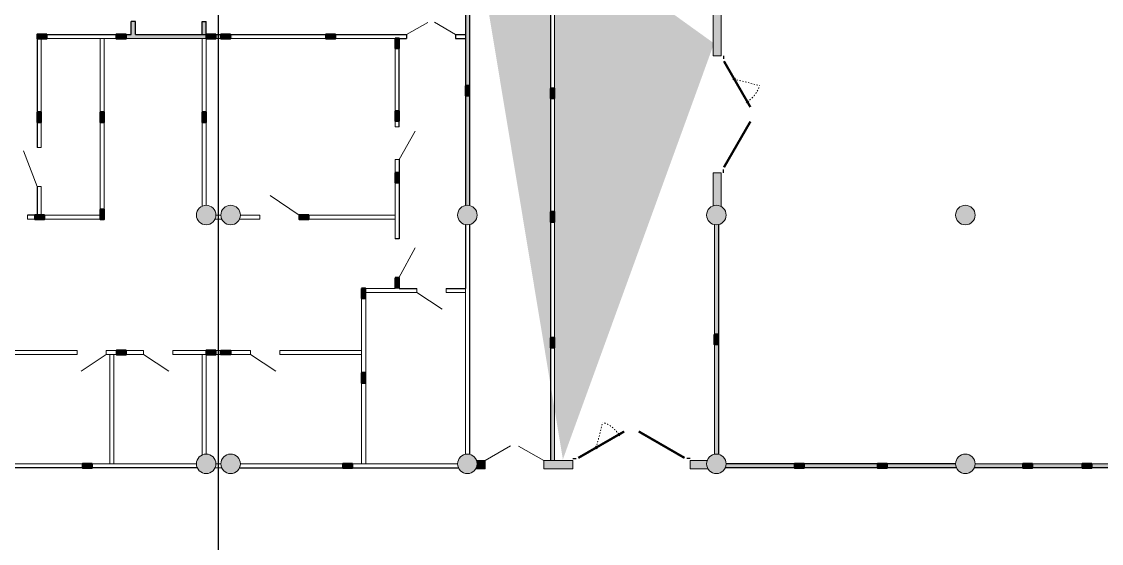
# Model space of a CAD drawing. Header units: millimetres. Extents: x 72919 to 485785, y -53256 to 338519.
# Drawn here: x 223439 to 256615, y 214508 to 230555 of the extents above; entities that cross this region are included whole.
import ezdxf

# ---------------------------------------------------------------- set-up
doc = ezdxf.new("R2010")
doc.units = ezdxf.units.MM
doc.linetypes.add('ACAD_ISO03W100', pattern=[30, 12, -18])
doc.layers.add('door', color=177, linetype='Continuous', lineweight=9)
doc.layers.add('wall', color=5, linetype='Continuous', lineweight=40)

# ---------------------------------------------------------------- blocks, each defined once
blk = doc.blocks.new('сердечник для 125')
at = {"lineweight": 40, "ltscale": 200, "true_color": 0x000000}
h = blk.add_hatch(color=18, dxfattribs=at)
h.dxf.hatch_style = 1
h.paths.add_polyline_path([(-779283, 728683), (-779583, 728683), (-779583, 728558), (-779283, 728558)])
at = {"color": 18, "lineweight": 40, "true_color": 0x000000}
blk.add_lwpolyline([(-779283, 728683), (-779583, 728683), (-779583, 728558), (-779283, 728558)], close=True, dxfattribs=at)
at = {"ltscale": 0.740741}
for points in [[(-779408, 728682), (-779408, 728683)], [(-779283, 728558), (-779283, 728558)]]:
    blk.add_lwpolyline(points, dxfattribs=at)

msp = doc.modelspace()

# ---------------------------------------------------------------- hatches: boundary and pattern name
at = {"ltscale": 500, "true_color": 0x000000}
h = msp.add_hatch(color=18, dxfattribs=at)
h.dxf.hatch_style = 1
h.paths.add_polyline_path([(239475.26981, 234545.09468), (239475.26981, 234795.09468), (241435.43389, 234795.09468), (241435.43389, 235405.09468), (241685.43389, 235405.09468), (241685.43389, 234795.09468), (241805.59713, 234795.09468), (241805.59713, 234545.09468)])
h.paths.add_polyline_path([(229110.43379, 231829.37444), (229110.43379, 231555.35774), (228985.43379, 231555.35774), (228985.43379, 230555.35774), (229110.43379, 230555.35774), (229110.43379, 230160.09547), (228985.43379, 230160.09547), (228985.43379, 231982.28164), (229110.43448, 231954.99944), (229949.62283, 231968.56391), (229995.61874, 231987.18416), (230030.39413, 232007.78804), (230059.45982, 232030.52531), (230082.36114, 232053.13749), (230100.0588, 231954.99944), (230965.43389, 231954.99944), (230965.43389, 232204.99944), (232595.39057, 232204.99944), (232595.39057, 232074.99944), (232595.43389, 232074.99944), (232595.43389, 235404.83393), (232715.43389, 235404.83393), (232715.43389, 231827.49944), (232585.43379, 231832.49944), (232585.43379, 232081.87444), (231085.43389, 232078.12444), (231085.43389, 231830.62444)])
h.paths.add_polyline_path([(237075.43379, 224889.95752), (237075.43379, 228428.76503), (237075.43379, 228808.76503), (237072.93379, 228808.76503), (237072.93379, 231972.65819), (237067.77279, 231963.23031), (237100.11601, 231957.5867), (237130.27117, 231955.54481), (237166.5268, 231957.11585), (237204.64911, 231963.59378), (237238.50833, 231973.76298), (237271.5617, 231988.16236), (237200.43379, 231995.69186), (237200.43379, 228808.76503), (237200.43379, 228428.76503), (237200.43379, 224866.92385), (237255.85152, 224881.88786), (237223.43472, 224893.9186), (237188.32272, 224902.41676), (237149.39937, 224906.79018), (237113.45151, 224906.30879), (237073.62096, 224900.67792), (237053.30806, 224895.65497)], flags=17)
h.paths.add_polyline_path([(244722.93379, 224307.11535), (244799.03285, 224307.42366), (244816.12844, 224308.68959), (244834.54586, 224311.16239), (244855.97567, 224315.5265), (244878.32638, 224321.85889), (244900.60149, 224330.10136), (244922.10483, 224340.0546), (244942.113, 224351.27927), (244957.77684, 224361.55803), (244971.3909, 224371.69972), (244993.73127, 224391.21539), (245009.08175, 224407.15968), (245025.77233, 224427.56559), (244847.93379, 224441.28255), (244847.93379, 220756.11248), (244847.93379, 220376.11248), (244847.93393, 220376.11248), (244847.93364, 217120.44183), (245005.44049, 217159.93683), (244965.04742, 217196.27207), (244933.95257, 217216.6397), (244892.61738, 217236.18157), (244848.76727, 217249.22056), (244812.3657, 217254.77045), (244722.93379, 217258.87657), (244722.93379, 220376.11248), (244721.23091, 220376.11248), (244721.23091, 220756.11248), (244722.93379, 220756.11248)])
h.paths.add_polyline_path([(244951.26502, 232505.09468), (248237.96258, 232505.09468), (248234.96258, 232505.09468), (248614.96258, 232505.09468), (248617.96258, 232505.09468), (252269.60265, 232505.09468), (252244.26639, 232486.20287), (252208.67396, 232451.41731), (252181.28388, 232414.39776), (252159.96208, 232373.80745), (252148.02566, 232341.00277), (252139.72049, 232305.53305), (252136.81493, 232283.75318), (252135.4338, 232255.09468), (248617.96258, 232254.99944), (248614.96258, 232254.99944), (248234.96258, 232254.99944), (248237.96258, 232255.09468), (245085.43377, 232254.99944), (245083.67544, 232287.52791), (245079.80918, 232312.91446), (245071.01178, 232346.9925), (245059.87577, 232376.26231), (245045.57818, 232404.50984), (245027.06576, 232432.8979), (245006.87946, 232457.48493), (244983.6102, 232480.31925), (244964.53767, 232495.76416)])
h.paths.add_polyline_path([(252335.43389, 232538.34257), (252362.20866, 232545.92569), (252386.75231, 232551.02328), (252408.88889, 232553.82275), (252427.56506, 232554.89623), (252435.43379, 232555.34852), (252449.7638, 232554.657), (252464.17277, 232553.61972), (252477.44824, 232552.04285), (252502.85536, 232547.32517), (252525.90942, 232541.03119), (252551.93802, 232531.45335), (252579.85105, 232517.95125), (252585.43389, 232515.3088), (252585.43396, 233169.8152), (252336.25102, 233169.8152), (252336.25102, 234549.81438), (252586.25102, 234549.81438), (252585.43403, 235405.4961), (252335.43389, 235405.09468), (252336.25102, 234669.81563), (252335.43403, 234669.81563), (252335.43403, 233049.8152), (252335.43389, 233049.8152)])
h.paths.add_polyline_path([(245103.52501, 216830.44293), (245048.81996, 216812.3553), (245070.61913, 216862.86779), (245081.088, 216955.49054), (248570.49473, 216954.50835), (248570.51292, 216954.99944), (248950.49473, 216954.99944), (248950.49473, 216954.50835), (252139.78261, 216955.49054), (252150.3129, 216862.67992), (252171.86428, 216812.69761), (252129.32493, 216829.99944), (248950.49473, 216829.99944), (248570.49473, 216829.99944), (248570.49473, 216829.55596)])
h.paths.add_polyline_path([(260400.43379, 224267.22563), (260400.43379, 224302.69681), (260436.04928, 224305.99209), (260525.63733, 224304.50232), (260525.63033, 217255.49657), (260409.34672, 217251.59956), (260374.70888, 217243.47247), (260329.93209, 217226.10922), (260277.52223, 217193.76895), (260245.60269, 217165.37827), (260407.60102, 217121.81058)])
edge = h.paths.add_edge_path()
edge.add_line((237035.43389, 235404.87597), (237285.43389, 235404.99944))
edge.add_line((237285.43389, 235404.99944), (237285.43389, 234795.09468))
edge.add_line((237285.43389, 234795.09468), (237975.26981, 234795.09468))
edge.add_line((237975.26981, 234795.09468), (237975.26981, 234545.09468))
edge.add_line((237975.26981, 234545.09468), (237285.43389, 234545.09468))
edge.add_line((237285.43389, 234545.09468), (237244.79905, 234545.09468))
edge.add_line((237244.79905, 234545.09468), (237035.43389, 234545.09468))
edge.add_line((237035.43389, 234545.09468), (237035.43389, 235404.99944))
edge.add_line((240076.13347, 217054.99821), (240074.73478, 216804.99821))
edge.add_line((240074.73478, 216804.99821), (239685.42627, 216804.99944))
edge.add_line((239685.42627, 216804.99944), (239485.68379, 216804.99944))
edge.add_line((239485.68379, 216804.99944), (239485.18379, 217054.99944))
edge.add_line((239485.18379, 217054.99944), (239685.42627, 217054.99944))
edge.add_line((239685.42627, 217054.99944), (239685.42627, 220376.11248))
edge.add_line((239685.42627, 220376.11248), (239685.43379, 220376.11248))
edge.add_line((239685.43379, 220376.11248), (239685.43379, 220756.11248))
edge.add_line((239685.43379, 220756.11248), (239685.42627, 220756.11248))
edge.add_line((239685.42627, 220756.11248), (239685.42627, 224414.99944))
edge.add_line((239685.42627, 224414.99944), (239685.70264, 224414.99944))
edge.add_line((239685.70264, 224414.99944), (239685.70264, 224794.99944))
edge.add_line((239685.70264, 224794.99944), (239685.42627, 224794.99944))
edge.add_line((239685.42627, 224794.99944), (239685.42627, 228428.76503))
edge.add_line((239685.42627, 228428.76503), (239685.43379, 228428.76503))
edge.add_line((239685.43379, 228428.76503), (239685.43379, 228808.76503))
edge.add_line((239685.43379, 228808.76503), (239685.42627, 228808.76503))
edge.add_line((239685.42627, 228808.76503), (239685.42627, 232380.09486))
edge.add_line((239685.42627, 232380.09486), (243725.76024, 232380.09449))
edge.add_line((243725.76024, 232380.09449), (243725.78226, 232824.82515))
edge.add_line((243725.78226, 232824.82515), (243975.76022, 232824.80802))
edge.add_line((243975.76022, 232824.80802), (243975.73819, 232505.09468))
edge.add_line((243975.73819, 232505.09468), (244619.60255, 232505.09468))
edge.add_line((244619.60255, 232505.09468), (244585.92378, 232479.13877))
edge.add_line((244585.92378, 232479.13877), (244543.69836, 232432.75723))
edge.add_line((244543.69836, 232432.75723), (244514.40414, 232383.714))
edge.add_line((244514.40414, 232383.714), (244496.504, 232335.83857))
edge.add_line((244496.504, 232335.83857), (244489.63285, 232305.11277))
edge.add_line((244489.63285, 232305.11277), (244485.43379, 232255.09468))
edge.add_line((244485.43379, 232255.09468), (239810.43379, 232255.09468))
edge.add_line((239810.43379, 232255.09468), (239810.43379, 228808.76503))
edge.add_line((239810.43379, 228808.76503), (239810.43379, 228428.76503))
edge.add_line((239810.43379, 228428.76503), (239810.43379, 224794.99944))
edge.add_line((239810.43379, 224794.99944), (239810.43379, 224414.99944))
edge.add_line((239810.43379, 224414.99944), (239810.47712, 224414.99944))
edge.add_line((239810.47712, 224414.99944), (239810.39046, 220756.11248))
edge.add_line((239810.39046, 220756.11248), (239810.43379, 220756.11248))
edge.add_line((239810.43379, 220756.11248), (239810.43379, 220376.11248))
edge.add_line((239810.43379, 220376.11248), (239810.43383, 220376.11248))
edge.add_line((239810.43383, 220376.11248), (239810.43375, 217054.99944))
edge.add_line((239810.43375, 217054.99944), (240056.02773, 217054.99944))
edge.add_line((244721.94223, 229906.07293), (244785.43379, 229906.07293))
edge.add_line((244785.43379, 229906.07293), (244785.31082, 231955.09469))
edge.add_line((244785.31082, 231955.09469), (244823.2911, 231957.49289))
edge.add_line((244823.2911, 231957.49289), (244869.51453, 231967.11824))
edge.add_line((244869.51453, 231967.11824), (244910.42987, 231982.37508))
edge.add_line((244910.42987, 231982.37508), (244944.1831, 232000.53888))
edge.add_line((244944.1831, 232000.53888), (244969.432, 232018.14604))
edge.add_line((244969.432, 232018.14604), (245001.51623, 232046.98803))
edge.add_line((245001.51623, 232046.98803), (245020.68576, 232068.9321))
edge.add_line((245020.68576, 232068.9321), (244935.43432, 232090.63943))
edge.add_line((244935.43432, 232090.63943), (244935.43325, 229905.20277))
edge.add_line((244935.43325, 229905.20277), (244936.02951, 229905.01816))
edge.add_line((244936.02951, 229905.01816), (244934.97474, 229525.01963))
edge.add_line((244934.97474, 229525.01963), (244685.50212, 229526.0744))
edge.add_line((244685.50212, 229526.0744), (244685.50212, 229906.07293))
h = msp.add_hatch(color=18, dxfattribs=at)
h.dxf.hatch_style = 1
edge = h.paths.add_edge_path()
edge.add_line((244935.50212, 229884.99944), (244935.43379, 229884.99944))
edge.add_line((244935.43379, 229884.99944), (244935.43379, 231995.19182))
edge.add_arc((244785.43379, 232254.99944), 300, 250.528779366, 300, ccw=False)
edge.add_line((244685.43379, 231972.15673), (244685.43379, 229884.99944))
edge.add_line((244685.43379, 229884.99944), (244685.43379, 229504.99944))
edge.add_line((244685.43379, 229504.99944), (244935.50212, 229504.99944))
edge.add_line((244935.50212, 229504.99944), (244935.50212, 229884.99944))
h = msp.add_hatch(color=18, dxfattribs=at)
h.dxf.hatch_style = 1
edge = h.paths.add_edge_path()
edge.add_line((244936.38307, 225904.99944), (244686.38307, 225904.99944))
edge.add_line((244686.38307, 225904.99944), (244686.38307, 225524.99944))
edge.add_line((244686.38307, 225524.99944), (244685.43379, 225524.99944))
edge.add_line((244685.43379, 225524.99944), (244685.43379, 224887.84216))
edge.add_arc((244785.43379, 224604.99944), 300, 60, 109.471220634, ccw=False)
edge.add_line((244935.43379, 224864.80706), (244935.43379, 225524.99944))
edge.add_line((244935.43379, 225524.99944), (244936.38307, 225524.99944))
edge.add_line((244936.38307, 225524.99944), (244936.38307, 225904.99944))
h = msp.add_hatch(color=18, dxfattribs=at)
h.dxf.hatch_style = 1
edge = h.paths.add_edge_path()
edge.add_arc((229110.43379, 224604.99944), 300, 0, 360)
h = msp.add_hatch(color=18, dxfattribs=at)
h.dxf.hatch_style = 1
edge = h.paths.add_edge_path()
edge.add_arc((229860.43379, 224604.99944), 300, 0, 360)
h = msp.add_hatch(color=18, dxfattribs=at)
h.dxf.hatch_style = 1
edge = h.paths.add_edge_path()
edge.add_arc((237135.43379, 224604.99944), 300, 0, 360)
h = msp.add_hatch(color=18, dxfattribs=at)
h.dxf.hatch_style = 1
edge = h.paths.add_edge_path()
edge.add_arc((244785.43379, 224604.99944), 300, 0, 360)
h = msp.add_hatch(color=18, dxfattribs=at)
h.dxf.hatch_style = 1
edge = h.paths.add_edge_path()
edge.add_arc((252435.43379, 224604.99944), 300, 0, 360)
h = msp.add_hatch(color=18, dxfattribs=at)
h.dxf.hatch_style = 1
edge = h.paths.add_edge_path()
edge.add_arc((229110.43379, 216954.99944), 300, 0, 360)
h = msp.add_hatch(color=18, dxfattribs=at)
h.dxf.hatch_style = 1
edge = h.paths.add_edge_path()
edge.add_arc((229860.43379, 216954.99944), 300, 0, 360)
h = msp.add_hatch(color=18, dxfattribs=at)
h.dxf.hatch_style = 1
edge = h.paths.add_edge_path()
edge.add_arc((237135.43379, 216954.99944), 300, 0, 360)
h = msp.add_hatch(color=18, dxfattribs=at)
h.dxf.hatch_style = 1
edge = h.paths.add_edge_path()
edge.add_line((237685.43379, 217054.99944), (237418.2765, 217054.99944))
edge.add_arc((237135.43379, 216954.99944), 300, -30, 19.471220634, ccw=False)
edge.add_line((237395.24141, 216804.99944), (237685.43379, 216804.99944))
edge.add_line((237685.43379, 216804.99944), (237685.43379, 217054.99944))
h = msp.add_hatch(color=18, dxfattribs=at)
h.dxf.hatch_style = 1
h.paths.add_polyline_path([(240375.43531, 217054.99944), (239995.43531, 217054.99944), (239485.43379, 217054.99944), (239485.43379, 216804.99944), (239995.43531, 216804.99944), (239995.43531, 216804.92618), (240375.43531, 216804.92618)])
h = msp.add_hatch(color=18, dxfattribs=at)
h.dxf.hatch_style = 1
edge = h.paths.add_edge_path()
edge.add_line((244502.59107, 217054.99944), (244355.43531, 217054.99944))
edge.add_line((244355.43531, 217054.99944), (244355.43531, 217054.85784))
edge.add_line((244355.43531, 217054.85784), (243975.43531, 217054.85784))
edge.add_line((243975.43531, 217054.85784), (243975.43531, 216804.92618))
edge.add_line((243975.43531, 216804.92618), (244355.43531, 216804.92618))
edge.add_line((244355.43531, 216804.92618), (244355.43531, 216804.99944))
edge.add_line((244355.43531, 216804.99944), (244525.62616, 216804.99944))
edge.add_arc((244785.43379, 216954.99944), 300, 160.528779366, 210, ccw=False)
h = msp.add_hatch(color=18, dxfattribs=at)
h.dxf.hatch_style = 1
edge = h.paths.add_edge_path()
edge.add_arc((244785.43379, 216954.99944), 300, 0, 360)
h = msp.add_hatch(color=18, dxfattribs=at)
h.dxf.hatch_style = 1
edge = h.paths.add_edge_path()
edge.add_arc((252435.43379, 216954.99944), 300, 0, 360)
h = msp.add_hatch(color=18, dxfattribs=at)
h.dxf.hatch_style = 1
h.paths.add_polyline_path([(252712.72263, 216956.00932), (252712.72265, 216830.993), (259440.36711, 216831.01928), (259440.36709, 216956.00322)])
at = {"layer": 'wall', "lineweight": 18, "ltscale": 0.007407, "true_color": 0x000000}
h = msp.add_hatch(color=18, dxfattribs=at)
h.dxf.hatch_style = 1
h.paths.add_polyline_path([(226647.03572, 230160.30541), (226810.43379, 230160.09547), (226810.43379, 230554.79252), (226935.43379, 230554.79252), (226935.43379, 230160.09547), (229909.71091, 230160.35206), (229909.71328, 230035.35206), (226647.03809, 230035.30541)])
h = msp.add_hatch(color=18, dxfattribs=at)
h.dxf.hatch_style = 1
h.paths.add_polyline_path([(224040.4687, 230035.09933), (223915.4687, 230035.09547), (223915.53887, 227764.7334), (224040.53887, 227764.73726), (224040.4687, 230035.09933)], flags=0)
h = msp.add_hatch(color=18, dxfattribs=at)
h.dxf.hatch_style = 1
h.paths.add_polyline_path([(224215.46887, 230160.30541), (226347.16523, 230160.34578), (226347.1676, 230035.34578), (224215.47124, 230035.30541)], flags=0)
h = msp.add_hatch(color=18, dxfattribs=at)
h.dxf.hatch_style = 1
h.paths.add_polyline_path([(225977.21055, 230035.09846), (225977.27937, 227764.73245), (225852.27937, 227764.72867), (225852.21055, 230035.09468)], flags=0)
h = msp.add_hatch(color=18, dxfattribs=at)
h.dxf.hatch_style = 1
h.paths.add_polyline_path([(229112.01539, 230034.77889), (229111.9724, 227764.731), (228986.9724, 227764.73337), (228987.01539, 230034.78125)], flags=0)
h = msp.add_hatch(color=18, dxfattribs=at)
h.dxf.hatch_style = 1
h.paths.add_polyline_path([(229860.4248, 230160.09547), (229860.43379, 230035.09547), (232782.39405, 230035.30541), (232782.38507, 230160.30541), (229860.4248, 230160.09547)], flags=0)
h = msp.add_hatch(color=18, dxfattribs=at)
h.dxf.hatch_style = 1
h.paths.add_polyline_path([(233082.39055, 230160.03446), (233082.39404, 230035.03446), (235265.43242, 230035.09547), (235265.42893, 230160.09547), (233082.39055, 230160.03446)], flags=0)
h = msp.add_hatch(color=18, dxfattribs=at)
h.dxf.hatch_style = 1
h.paths.add_polyline_path([(235040.49769, 229735.09784), (234915.49769, 229735.09784), (234915.49769, 227315.18468), (235040.49769, 227315.18468), (235040.49769, 229735.09784)], flags=0)
h = msp.add_hatch(color=18, dxfattribs=at)
h.dxf.hatch_style = 1
h.paths.add_polyline_path([(224040.42003, 227464.74142), (223915.42003, 227464.7334), (223915.47006, 226684.99955), (224040.47006, 226685.00757), (224040.42003, 227464.74142)], flags=0)
h = msp.add_hatch(color=18, dxfattribs=at)
h.dxf.hatch_style = 1
h.paths.add_polyline_path([(225977.27937, 227464.73103), (225852.27937, 227464.72867), (225852.33021, 224779.99708), (225977.33021, 224779.99945), (225977.27937, 227464.73103)], flags=0)
h = msp.add_hatch(color=18, dxfattribs=at)
h.dxf.hatch_style = 1
h.paths.add_polyline_path([(229110.50212, 227464.73005), (228985.50212, 227464.7334), (228985.43379, 224915.20586), (229110.43379, 224915.20251), (229110.50212, 227464.73005)], flags=0)
h = msp.add_hatch(color=18, dxfattribs=at)
h.dxf.hatch_style = 1
h.paths.add_polyline_path([(235040.49769, 226315.18705), (234915.49769, 226315.18468), (234915.50551, 225902.29338), (235040.50551, 225902.29575), (235040.49769, 226315.18705)], flags=0)
h = msp.add_hatch(color=18, dxfattribs=at)
h.dxf.hatch_style = 1
h.paths.add_polyline_path([(235040.51119, 225602.28742), (235040.42888, 223875.41222), (234915.42888, 223875.41818), (234915.51119, 225602.29338)], flags=0)
h = msp.add_hatch(color=18, dxfattribs=at)
h.dxf.hatch_style = 1
h.paths.add_polyline_path([(224040.47006, 225484.99955), (224040.47006, 224604.99944), (223915.47006, 224604.99944), (223915.47006, 225484.99955)], flags=0)
h = msp.add_hatch(color=18, dxfattribs=at)
h.dxf.hatch_style = 1
h.paths.add_polyline_path([(223622.27055, 224604.99944), (225852.27876, 224605.00181), (225852.27889, 224480.00181), (223622.27068, 224479.99944)], flags=0)
h = msp.add_hatch(color=18, dxfattribs=at)
h.dxf.hatch_style = 1
h.paths.add_polyline_path([(231962.37818, 224604.99944), (234915.42888, 224604.99944), (234915.42888, 224479.99944), (231962.37818, 224479.99944)], flags=0)
h = msp.add_hatch(color=18, dxfattribs=at)
h.dxf.hatch_style = 1
h.paths.add_polyline_path([(237200.43378, 224290.5641), (237200.70264, 220930.01181), (237075.70264, 220930.00181), (237075.43379, 224290.55409)], flags=0)
h = msp.add_hatch(color=18, dxfattribs=at)
h.dxf.hatch_style = 1
h.paths.add_polyline_path([(235040.42888, 222675.41984), (235040.42888, 222344.66686), (234915.42888, 222344.66686), (234915.42888, 222675.41984)], flags=0)
h = msp.add_hatch(color=18, dxfattribs=at)
h.dxf.hatch_style = 1
h.paths.add_polyline_path([(234010.43379, 222344.66686), (235585.43133, 222344.66686), (235585.43133, 222219.66686), (234010.43379, 222219.66686)], flags=0)
h = msp.add_hatch(color=18, dxfattribs=at)
h.dxf.hatch_style = 1
h.paths.add_polyline_path([(236485.43133, 222344.66686), (237075.43379, 222344.66686), (237075.43379, 222219.66686), (236485.43133, 222219.66686)], flags=0)
h = msp.add_hatch(color=18, dxfattribs=at)
h.dxf.hatch_style = 1
h.paths.add_polyline_path([(234010.43379, 222044.67396), (234010.47723, 219750.44429), (233885.47723, 219750.44193), (233885.43379, 222044.67159)], flags=0)
h = msp.add_hatch(color=18, dxfattribs=at)
h.dxf.hatch_style = 1
h.paths.add_polyline_path([(237200.36447, 220630.00438), (237075.36447, 220630.00182), (237075.43379, 217248.93821), (237200.43379, 217248.94078), (237200.36447, 220630.00438)], flags=0)
h = msp.add_hatch(color=18, dxfattribs=at)
h.dxf.hatch_style = 1
h.paths.add_polyline_path([(222010.2419, 220440.02668), (222010.43315, 220315.02683), (225141.28209, 220319.81689), (225141.09085, 220444.81674), (222010.2419, 220440.02668)], flags=0)
h = msp.add_hatch(color=18, dxfattribs=at)
h.dxf.hatch_style = 1
h.paths.add_polyline_path([(226043.18894, 220444.80234), (226357.15705, 220440.01228), (226355.25021, 220315.02683), (226041.28209, 220319.81689)], flags=0)
h = msp.add_hatch(color=18, dxfattribs=at)
h.dxf.hatch_style = 1
h.paths.add_polyline_path([(226274.01333, 220314.81689), (226274.01333, 216954.99944), (226149.01333, 216954.99944), (226149.01333, 220314.81689)], flags=0)
h = msp.add_hatch(color=18, dxfattribs=at)
h.dxf.hatch_style = 1
h.paths.add_polyline_path([(226655.12533, 220444.82851), (226655.12533, 220319.82851), (227186.94078, 220319.82851), (227186.94078, 220444.82851), (226655.12533, 220444.82851)], flags=0)
h = msp.add_hatch(color=18, dxfattribs=at)
h.dxf.hatch_style = 1
h.paths.add_polyline_path([(228086.94078, 220444.82851), (229110.43379, 220444.82851), (229110.43379, 220319.82851), (228086.94078, 220319.82851)], flags=0)
h = msp.add_hatch(color=18, dxfattribs=at)
h.dxf.hatch_style = 1
h.paths.add_polyline_path([(229110.43379, 220314.81689), (229110.43379, 217256.65977), (228985.43379, 217256.65977), (228985.43379, 220314.81689)], flags=0)
h = msp.add_hatch(color=18, dxfattribs=at)
h.dxf.hatch_style = 1
h.paths.add_polyline_path([(229860.45128, 220439.88522), (229860.43733, 220314.88522), (230472.93379, 220314.81689), (230472.94773, 220439.81688), (229860.45128, 220439.88522)], flags=0)
h = msp.add_hatch(color=18, dxfattribs=at)
h.dxf.hatch_style = 1
h.paths.add_polyline_path([(231372.93719, 220439.88522), (233885.43719, 220439.81689), (233885.43379, 220314.81689), (231372.93379, 220314.88522)], flags=0)
h = msp.add_hatch(color=18, dxfattribs=at)
h.dxf.hatch_style = 1
h.paths.add_polyline_path([(234010.48291, 219450.44193), (234010.48291, 216954.99944), (233885.48291, 216954.99944), (233885.48291, 219450.44193)], flags=0)
h = msp.add_hatch(color=18, dxfattribs=at)
h.dxf.hatch_style = 1
h.paths.add_polyline_path([(222107.61118, 216954.99941), (222107.70078, 216829.99944), (225309.24827, 216832.29415), (225309.15868, 216957.29412), (222107.61118, 216954.99941)], flags=0)
h = msp.add_hatch(color=18, dxfattribs=at)
h.dxf.hatch_style = 1
h.paths.add_polyline_path([(225609.25847, 216955.14105), (228816.67496, 216954.99944), (228816.66944, 216829.99944), (225609.25295, 216830.14105)], flags=0)
h = msp.add_hatch(color=18, dxfattribs=at)
h.dxf.hatch_style = 1
h.paths.add_polyline_path([(231152.63715, 216829.99944), (231152.64125, 216954.99944), (230162.37406, 216954.99944), (230162.37406, 216829.99944), (231152.63715, 216829.99944)], flags=0)
h = msp.add_hatch(color=18, dxfattribs=at)
h.dxf.hatch_style = 1
h.paths.add_polyline_path([(231152.64125, 216954.99944), (231152.63715, 216829.99944), (233310.39405, 216829.85784), (233310.40225, 216954.85784), (231152.64125, 216954.99944)], flags=0)
h = msp.add_hatch(color=18, dxfattribs=at)
h.dxf.hatch_style = 1
h.paths.add_polyline_path([(233611.10802, 216973.56517), (236863.42961, 216954.99741), (236862.71598, 216829.99944), (233610.3944, 216848.56721)], flags=0)

# ---------------------------------------------------------------- linework, layer by layer
at = {"color": 18, "ltscale": 500, "true_color": 0x000000}
for p, q in [((237075.43379, 231961.06067), (237075.43379, 224898.93821)), ((237200.43379, 231962.12575), (237200.43379, 224897.87314)), ((226810.43379, 230155.09468), (226810.43379, 230554.79252)), ((226935.43379, 230554.79252), (226810.43379, 230554.79252)), ((226935.43379, 230155.09468), (226935.43379, 230554.79252)), ((228985.43379, 230160.09547), (228985.43379, 230555.35774)), ((229110.43379, 230160.09547), (229110.43379, 230555.35774)), ((223915.47006, 230155.09468), (223915.47006, 226684.99955)), ((235265.43242, 230160.09626), (235265.43242, 230035.09547)), ((236775.43379, 230160.09547), (236775.43379, 230035.09547)), ((235040.42888, 226315.18468), (235040.42888, 223875.41984)), ((223915.47006, 224604.99944), (223622.27068, 224604.99944)), ((237075.43379, 224311.06067), (237075.43379, 222344.66686)), ((237200.43379, 224312.12575), (237200.43379, 217247.87314)), ((235040.42888, 223875.41984), (234915.42888, 223875.41984)), ((234915.42888, 222675.41984), (234915.42888, 222344.66686)), ((235040.42888, 222675.41984), (235040.42888, 222344.66686)), ((252163.16984, 216829.99944), (245057.70078, 216829.99944)), ((252135.43692, 216954.99944), (245085.4337, 216954.99944)), ((259438.16984, 216829.99944), (252707.70078, 216829.99944))]:
    msp.add_line(p, q, dxfattribs=at)
at = {"linetype": 'Continuous'}
for p, q in [((245000.44197, 229504.99945), (245000.43672, 229405.39412)), ((245000.43379, 225904.99944), (245000.42899, 226004.60478)), ((240375.43531, 217119.99944), (240475.04064, 217119.99419)), ((243975.43532, 217119.99126), (243875.82998, 217119.98647))]:
    msp.add_line(p, q, dxfattribs=at)
at = {"color": 18, "ltscale": 500, "true_color": 0x000000}
for points in [[(229485.43379, 187152.81026), (229485.43379, 260799.18669)], [(239685.43379, 231634.99944), (239685.43379, 217054.99944)], [(228985.43379, 230555.35774), (229110.43379, 230555.35774)], [(223915.4687, 230160.09547), (226810.43379, 230160.09547)], [(226935.43379, 230160.09547), (235265.43242, 230160.09547)], [(235040.42888, 230035.09547), (235265.43242, 230035.09547)], [(235040.42888, 227315.18468), (235040.42888, 230035.09547)], [(236775.43379, 230160.09547), (237075.43379, 230160.09547)], [(236775.43379, 230035.09547), (237075.43379, 230035.09547)], [(223915.47006, 225484.99955), (223915.47006, 224604.99944)], [(244847.93379, 224313.69766), (244847.93379, 217249.39933)], [(234913.77888, 222675.41984), (235033.77888, 222675.41984)], [(235040.42888, 222344.66686), (235585.43133, 222344.66686)], [(236485.43133, 222344.66686), (237075.43379, 222344.66686)], [(228837.71598, 216829.99944), (222107.70078, 216829.99944)], [(230133.15159, 216829.99944), (236863.16984, 216829.99944)]]:
    msp.add_lwpolyline(points, dxfattribs=at)
at = {"linetype": 'Continuous', "const_width": 71.14667, "flags": 128}
for points in [[(245830.45913, 227927.40213), (245018.52397, 229336.58496)], [(245831.72297, 227481.86199), (245018.54628, 226073.40603)], [(241953.03263, 217950.01661), (240543.8498, 217138.08144)], [(242398.57277, 217951.28045), (243807.02873, 217138.10375)]]:
    msp.add_lwpolyline(points, dxfattribs=at)
at = {"layer": 'door', "ltscale": 200}
for p, q in [((235265.43379, 230155.09547), (235916.7966, 230526.88369)), ((236775.43379, 230155.09547), (236127.7179, 230533.20144)), ((235035.42888, 226315.18468), (235533.77888, 227181.21008))]:
    msp.add_line(p, q, dxfattribs=at)
at = {"layer": 'door', "lineweight": 9}
for p, q in [((245376.77608, 228811.73666), (245293.39837, 228759.50489)), ((245781.86482, 228110.21215), (245698.48711, 228057.98038)), ((241770.22261, 217901.4223), (241822.45438, 217818.04459)), ((241068.6981, 217496.33355), (241120.92987, 217412.95585))]:
    msp.add_line(p, q, dxfattribs=at)
at = {"layer": 'door', "linetype": 'ACAD_ISO03W100', "lineweight": 9, "ltscale": 3}
for p, q in [((245325.7974, 228787.99), (246110.07103, 228587.97303)), ((241092.44476, 217445.35487), (241292.46174, 218229.62851))]:
    msp.add_line(p, q, dxfattribs=at)
at = {"layer": 'door', "ltscale": 0.3125}
for p, q in [((223915.47006, 225484.99955), (223495.53397, 226578.14048)), ((231962.37818, 224604.99944), (231075.20095, 225205.92957)), ((235033.77888, 222675.41984), (235527.84063, 223596.26598)), ((235585.43133, 222219.66686), (236359.12138, 221709.16679)), ((226041.28209, 220314.81689), (225267.59205, 219804.31682)), ((227186.94078, 220314.81689), (227960.63082, 219804.31682)), ((230472.93379, 220314.81689), (231246.62383, 219804.31682))]:
    msp.add_line(p, q, dxfattribs=at)
at = {"layer": 'door', "linetype": 'ByBlock', "ltscale": 100}
for p, q in [((237685.43379, 217054.99944), (238464.85665, 217504.99944)), ((239484.93379, 217054.99944), (238708.01284, 217498.49944))]:
    msp.add_line(p, q, dxfattribs=at)
at = {"layer": 'door', "linetype": 'ACAD_ISO03W100', "lineweight": 9, "ltscale": 3}
for centre, start, end in [((245337.11994, 228794.65948), 299.5588795, 345.029409114), ((241085.77529, 217456.67742), 29.5588795, 75.029409114)]:
    msp.add_arc(centre, 800.10792, start, end, dxfattribs=at)
at = {"layer": 'wall', "color": 18, "lineweight": 18, "ltscale": 0.007407, "true_color": 0x000000}
for p, q in [((228985.43379, 224877.71725), (228985.43379, 230035.09547)), ((229110.43379, 224904.99944), (229110.43379, 230035.09547)), ((234915.42888, 223875.41984), (234915.42888, 226315.18468)), ((225977.21055, 224479.99944), (223622.27068, 224479.99944)), ((225852.21055, 224604.99944), (223915.47006, 224604.99944)), ((237075.43379, 222344.66686), (237075.43379, 217248.93821)), ((237418.2765, 217054.99944), (237685.43379, 217054.99944)), ((237685.43379, 217054.99944), (237685.43379, 216804.99944)), ((229587.71598, 216829.99944), (229383.15159, 216829.99944)), ((237395.24141, 216804.99944), (237685.43379, 216804.99944)), ((259410.43692, 216954.99944), (252735.4337, 216954.99944))]:
    msp.add_line(p, q, dxfattribs=at)
for points in [[(244935.43379, 231995.19182), (244935.43379, 229884.99944), (244935.43379, 229884.99944), (244935.43379, 229504.99944), (244685.43379, 229504.99944), (244685.43379, 229884.99944), (244685.43379, 229884.99944), (244685.43379, 231972.15673)], [(239810.43379, 231634.99944), (239810.43379, 217054.99944)], [(223915.4687, 230035.09547), (235040.42888, 230035.09547)], [(223915.46951, 230035.30541), (223915.59603, 230035.30541)], [(224040.47006, 230035.09468), (224040.47006, 226684.99955)], [(224040.59721, 230159.84792), (224040.59721, 230160.30423)], [(225852.21055, 224604.99944), (225852.21055, 230035.09468)], [(225977.21055, 224479.99944), (225977.21055, 230035.09468)], [(226347.16587, 230035.30541), (226347.29239, 230035.30541)], [(226472.29357, 230159.84792), (226472.29357, 230160.30423)], [(229110.43361, 230035.30541), (229110.56012, 230035.30541)], [(229235.5613, 230159.84792), (229235.56131, 230160.30423)], [(229735.30627, 230159.84792), (229735.30627, 230160.30423)], [(229860.43396, 230035.30541), (229860.30745, 230035.30541)], [(232782.39705, 230035.30541), (232782.52356, 230035.30541)], [(232907.52474, 230159.84792), (232907.52474, 230160.30423)], [(234915.42888, 227315.18468), (234915.42888, 230035.09547)], [(234915.74477, 229860.22143), (234915.28846, 229860.22144)], [(237075.94972, 228454.87348), (237075.49341, 228454.87348)], [(239685.94972, 228374.87348), (239685.49341, 228374.87348)], [(234915.74477, 227628.50784), (234915.28846, 227628.50784)], [(223915.78595, 227589.857), (223915.32964, 227589.857)], [(225852.52645, 227589.857), (225852.07013, 227589.857)], [(228985.74968, 227589.857), (228985.29336, 227589.857)], [(235040.42888, 227315.18468), (234915.42888, 227315.18468)], [(223915.47006, 226684.99955), (224040.47006, 226684.99955)], [(235040.42888, 226315.18468), (234915.42888, 226315.18468)], [(234915.74477, 225727.42171), (234915.28846, 225727.42171)], [(244685.43379, 224887.84216), (244685.43379, 225524.99944), (244685.43379, 225524.99944), (244685.43379, 225904.99944), (244935.43379, 225904.99944), (244935.43379, 225524.99944), (244935.43379, 225524.99944), (244935.43379, 224864.80706)], [(223915.47006, 225484.99955), (224040.47006, 225484.99955)], [(224040.47006, 225484.99955), (224040.47006, 224604.99944)], [(223967.26079, 224604.68355), (223967.26079, 224605.13986)], [(225852.52645, 224605.12541), (225852.07013, 224605.12541)], [(232087.50651, 224604.68355), (232087.50651, 224605.13986)], [(223622.27068, 224604.99944), (223622.27068, 224479.99944)], [(223842.1331, 224480.14105), (223842.25961, 224480.14105)], [(229587.71598, 224479.99944), (229383.15159, 224479.99944)], [(229560.43379, 224604.99944), (229410.43379, 224604.99944)], [(230762.37818, 224479.99944), (230133.15159, 224479.99944)], [(230762.37818, 224604.99944), (230160.43379, 224604.99944)], [(230762.37818, 224479.99944), (230762.37818, 224604.99944)], [(234915.42888, 224604.99944), (231962.37818, 224604.99944)], [(231962.37818, 224479.99944), (231962.37818, 224604.99944)], [(234915.42888, 224479.99944), (231962.37818, 224479.99944)], [(231962.37881, 224480.14105), (231962.50533, 224480.14105)], [(239685.94972, 224525.12541), (239685.49341, 224525.12541)], [(244722.93379, 224313.69831), (244722.93379, 217249.39868)], [(234913.77888, 223875.41984), (235033.77888, 223875.41984)], [(233885.43379, 222344.66686), (233885.43379, 216954.99944)], [(233885.43379, 222344.66686), (233885.43379, 216954.99944)], [(233885.43379, 222344.66686), (234915.42888, 222344.66686)], [(234010.43379, 216954.99944), (234010.43379, 222219.66686), (235585.43133, 222219.66686), (235585.43133, 222344.66686)], [(234915.7443, 222500.5458), (234915.28798, 222500.5458)], [(236485.43133, 222344.66686), (236485.43133, 222219.66686)], [(233885.68134, 222169.79519), (233885.22503, 222169.79519)], [(236485.43133, 222219.66686), (237075.43379, 222219.66686)], [(237075.94972, 220955.12541), (237075.49341, 220955.12541)], [(239685.94972, 220655.12541), (239685.49341, 220655.12541)], [(244723.44972, 220755.12541), (244722.99341, 220755.12541)], [(221835.43379, 220439.81689), (225141.28209, 220439.81689)], [(221835.43379, 220439.81689), (225141.28209, 220439.81689)], [(221835.43379, 220314.81689), (225141.28209, 220314.81689)], [(225141.28209, 220314.81689), (225141.28209, 220439.81689)], [(225141.28209, 220319.81689), (225141.28209, 220439.81689)], [(226041.28209, 220439.81689), (227186.94078, 220439.81689)], [(226041.28209, 220314.81689), (226041.28209, 220439.81689)], [(226041.28209, 220439.81689), (227186.94078, 220439.81689)], [(226041.28209, 220319.81689), (226041.28209, 220439.81689)], [(226041.28209, 220314.81689), (227186.94078, 220314.81689)], [(226355.12369, 220315.02683), (226355.25021, 220315.02683)], [(226480.25139, 220439.56933), (226480.25139, 220440.02564)], [(227186.94078, 220314.81689), (227186.94078, 220439.81689)], [(227186.94078, 220319.81689), (227186.94078, 220439.81689)], [(228086.94078, 220439.81689), (230472.93379, 220439.81689)], [(228086.94078, 220314.81689), (228086.94078, 220439.81689)], [(228086.94078, 220314.81689), (230472.93379, 220314.81689)], [(228985.43379, 220314.81689), (228985.43379, 217227.71725)], [(229110.43379, 220314.81689), (229110.43379, 217253.49567)], [(229185.43324, 220315.02683), (229185.55975, 220315.02683)], [(229310.56093, 220439.56933), (229310.56094, 220440.02564)], [(229937.60332, 220439.56933), (229937.60331, 220440.02564)], [(230062.73101, 220315.02683), (230062.60449, 220315.02683)], [(230472.93379, 220314.81689), (230472.93379, 220439.81689)], [(231372.93379, 220439.81689), (233885.43379, 220439.81689)], [(231372.93379, 220314.81689), (231372.93379, 220439.81689)], [(231372.93379, 220314.81689), (233885.43379, 220314.81689)], [(233885.68134, 219575.57026), (233885.22503, 219575.57026)], [(240200.56127, 217054.61029), (240200.56128, 217055.0666)], [(244525.62616, 216804.99944), (244355.43531, 216804.99944), (244355.43531, 216804.92618), (243975.43531, 216804.92618), (243975.43531, 217054.85784), (244355.43531, 217054.85784), (244355.43531, 217054.99944), (244502.59107, 217054.99944)], [(244100.43649, 217054.61029), (244100.43649, 217055.0666)], [(228810.43379, 216954.99944), (222135.4337, 216954.99944)], [(229560.43379, 216954.99944), (229410.43379, 216954.99944)], [(230160.43379, 216954.99944), (236835.43692, 216954.99944)], [(233310.39705, 216829.99944), (233310.52356, 216829.99944)], [(233435.52474, 216954.54195), (233435.52474, 216954.99826)], [(240075.43358, 216805.06778), (240075.56009, 216805.06778)], [(243975.30879, 216805.06778), (243975.43531, 216805.06778)], [(247185.43442, 216830.20939), (247185.56094, 216830.20938)], [(247310.56211, 216954.75189), (247310.56212, 216955.2082)], [(249735.43206, 216830.22024), (249735.55857, 216830.22024)], [(249860.55975, 216954.76275), (249860.55975, 216955.21906)], [(254196.9834, 216830.20939), (254197.10992, 216830.20938)], [(254322.11109, 216954.75189), (254322.1111, 216955.2082)], [(256020.76234, 216830.20939), (256020.88885, 216830.20938)], [(256145.89003, 216954.75189), (256145.89003, 216955.2082)]]:
    msp.add_lwpolyline(points, dxfattribs=at)
at = {"layer": 'wall', "color": 18, "lineweight": 18, "ltscale": 0.007407, "true_color": 0x000000, "elevation": -1248.66808}
for points in [[(226149.01333, 220314.81689), (226149.01333, 216954.99944)], [(226274.01333, 220314.81689), (226274.01333, 216954.99944)]]:
    msp.add_lwpolyline(points, dxfattribs=at)
at = {"layer": 'wall', "color": 18, "lineweight": 18, "ltscale": 0.007407, "true_color": 0x000000}
msp.add_lwpolyline([(239485.43379, 216804.99944), (239485.43379, 217054.99944), (239995.43531, 217054.99944), (239995.43531, 217054.99944), (240375.43531, 217054.99944), (240375.43531, 216804.99944), (239995.43531, 216804.99944), (239995.43531, 216804.99944)], close=True, dxfattribs=at)
for centre in [(229110.43379, 224604.99944), (229860.43379, 224604.99944), (237135.43379, 224604.99944), (244785.43379, 224604.99944), (252435.43379, 224604.99944), (229110.43379, 216954.99944), (229860.43379, 216954.99944), (237135.43379, 216954.99944), (244785.43379, 216954.99944), (252435.43379, 216954.99944)]:
    msp.add_circle(centre, 300, dxfattribs=at)

# ---------------------------------------------------------------- block references
for p in [(1003498.79035, -498522.5807), (1005930.48671, -498522.5807), (1008693.75444, -498522.5807), (1009143.75607, -498522.5807), (1012365.71788, -498522.5807), (1003425.45393, -504077.74506), (1011545.69965, -504077.74506), (1005938.44453, -508242.85928), (1008693.75407, -508242.85928), (1004892.57206, -511727.74506), (1012893.71788, -511727.88667), (1026768.75762, -511727.68758), (1029318.75526, -511727.67672), (1033780.3066, -511727.67672), (1035604.08554, -511727.67672)]:
    msp.add_blockref('сердечник для 125', p, dxfattribs=at)
at = {"layer": 'wall', "color": 18, "lineweight": 18, "ltscale": 0.007407, "true_color": 0x000000, "rotation": 90}
for p in [(963598.17386, 1009318.41931), (965758.37881, 1007863.32328), (968368.3773, 1007783.32328), (952598.21504, 1007048.05487), (954534.95553, 1007048.05487), (957668.17877, 1007048.05487), (963598.17386, 1007086.70571), (963598.17386, 1005185.61958), (954534.95553, 1004063.32328), (968368.37985, 1003983.32223), (963598.17339, 1001958.74367), (962568.11043, 1001627.99306), (968368.3807, 1000113.32143), (973405.87881, 1000213.32328), (962568.11043, 999033.76813)]:
    msp.add_blockref('сердечник для 125', p, dxfattribs=at)
at = {"layer": 'wall', "color": 18, "lineweight": 18, "ltscale": 0.007407, "true_color": 0x000000, "xscale": -1}
msp.add_blockref('сердечник для 125', (-549722.8865, -508242.85928), dxfattribs=at)

doc.saveas('drawing.dxf')
